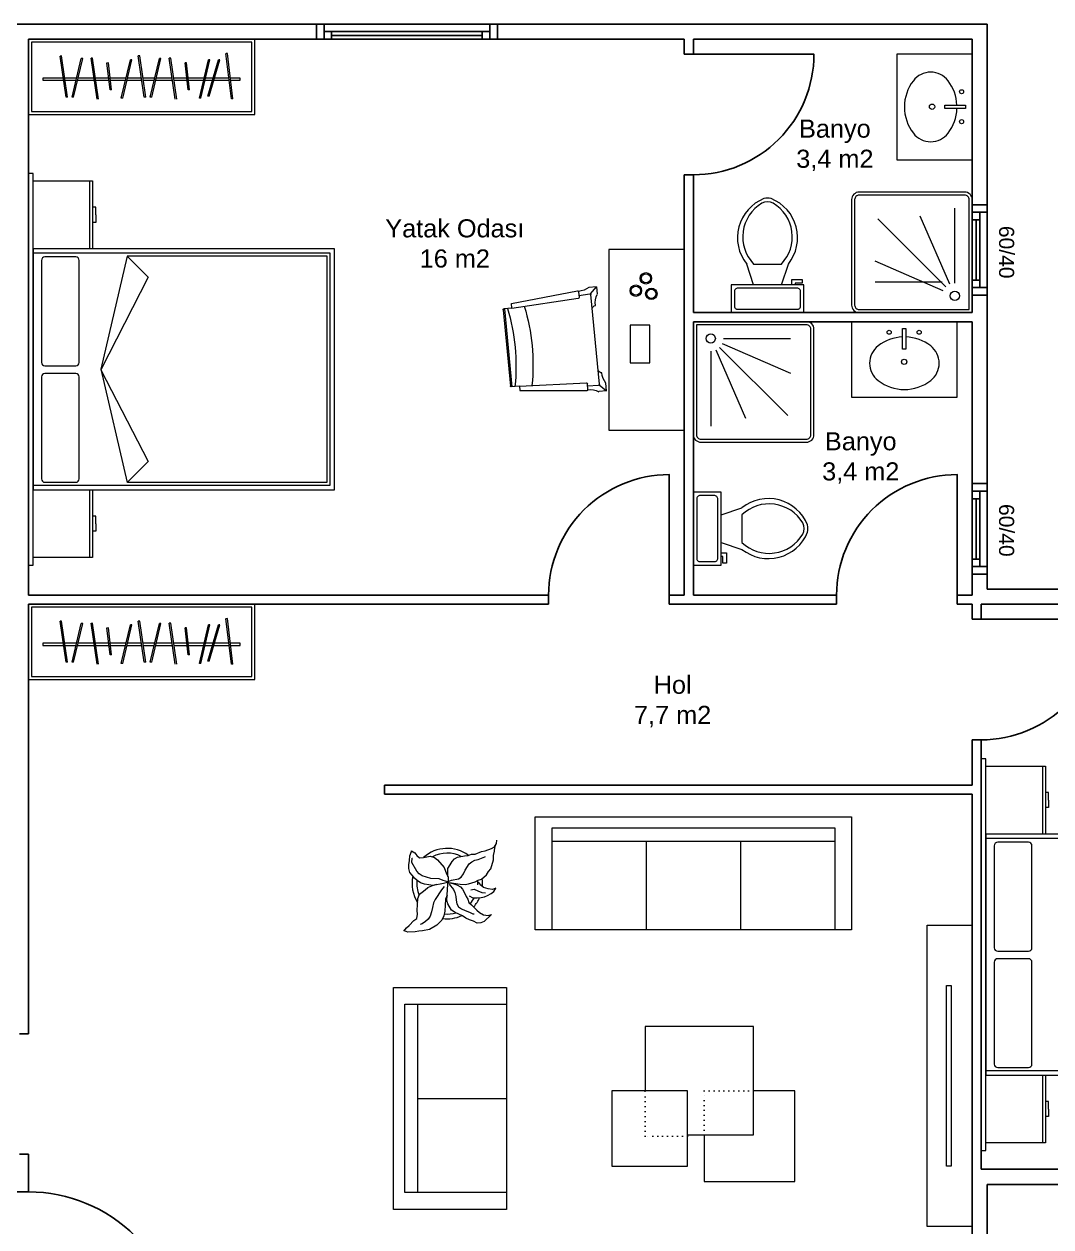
# Model space of a CAD drawing. Header units: inches. Extents: x 321 to 21697, y 7 to 6462.
# Drawn here: x 12072 to 12754, y 940 to 1738 of the extents above; entities that cross this region are included whole.
import ezdxf

# ---------------------------------------------------------------- set-up
doc = ezdxf.new("R2010")
doc.units = ezdxf.units.IN
doc.header["$MEASUREMENT"] = 0
doc.linetypes.add('DOT2', pattern=[3.175, 0, -3.175])
doc.layers.add('Kapı', color=154, linetype='Continuous', true_color=0x0c4697)
doc.layers.add('Pencere', color=141, linetype='Continuous')
doc.layers.add('tefris', color=8, linetype='Continuous', lineweight=5)
doc.styles.get("Standard").update_dxf_attribs({"font": 'arial.ttf'})

msp = doc.modelspace()

# ---------------------------------------------------------------- linework, layer by layer
at = {"lineweight": 25}
for p, q in [((12065.46, 1738.39), (12266.46, 1738.39)), ((12266.46, 1738.39), (12266.46, 1728.39)), ((12386.46, 1728.39), (12386.46, 1738.39)), ((12386.46, 1738.39), (12711.46, 1738.39)), ((12711.46, 1738.39), (12711.46, 1618.53)), ((12266.46, 1728.39), (12075.46, 1728.39)), ((12075.46, 1728.39), (12075.46, 1359.39)), ((12510.46, 1728.39), (12386.46, 1728.39)), ((12510.46, 1718.39), (12510.46, 1728.39)), ((12701.46, 1728.39), (12516.46, 1728.39)), ((12516.46, 1728.39), (12516.46, 1718.39)), ((12701.46, 1618.53), (12701.46, 1728.39)), ((12516.46, 1718.39), (12510.46, 1718.39)), ((12516.46, 1638.39), (12510.46, 1638.39)), ((12510.46, 1638.39), (12510.46, 1359.39)), ((12516.46, 1546.89), (12516.46, 1638.39)), ((12711.46, 1618.53), (12701.46, 1618.53)), ((12701.46, 1558.53), (12701.46, 1546.89)), ((12711.46, 1433.39), (12711.46, 1558.53)), ((12701.46, 1546.89), (12516.46, 1546.89)), ((12516.46, 1359.39), (12516.46, 1540.89)), ((12516.46, 1540.89), (12701.46, 1540.89)), ((12701.46, 1540.89), (12701.46, 1433.39)), ((12701.46, 1433.39), (12711.46, 1433.39)), ((12701.46, 1359.39), (12701.46, 1373.39)), ((12701.46, 1373.39), (12711.46, 1373.39)), ((12711.46, 1373.39), (12711.46, 1363.39)), ((12075.46, 1359.39), (12420.46, 1359.39)), ((12420.46, 1359.39), (12420.46, 1353.39)), ((12510.46, 1359.39), (12500.46, 1359.39)), ((12500.46, 1359.39), (12500.46, 1353.39)), ((12611.46, 1359.39), (12516.46, 1359.39)), ((12611.46, 1353.39), (12611.46, 1359.39)), ((12691.46, 1353.39), (12691.46, 1359.39)), ((12691.46, 1359.39), (12701.46, 1359.39)), ((12711.46, 1363.39), (13086.46, 1363.39)), ((12420.46, 1353.39), (12075.46, 1353.39)), ((12075.46, 1353.39), (12075.46, 1068.39)), ((12500.46, 1353.39), (12611.46, 1353.39)), ((12701.46, 1353.39), (12691.46, 1353.39)), ((12701.46, 1343.39), (12701.46, 1353.39)), ((13076.46, 1353.39), (12707.46, 1353.39)), ((12707.46, 1353.39), (12707.46, 1343.39)), ((12707.46, 1343.39), (12701.46, 1343.39)), ((12701.46, 1233.39), (12701.46, 1263.39)), ((12707.46, 1263.39), (12701.46, 1263.39)), ((12707.46, 978.39), (12707.46, 1263.39)), ((12311.46, 1227.39), (12311.46, 1233.39)), ((12311.46, 1233.39), (12701.46, 1233.39)), ((12701.46, 1227.39), (12311.46, 1227.39)), ((12701.46, 978.39), (12701.46, 1227.39)), ((12075.46, 1068.39), (12069.46, 1068.39)), ((12069.46, 988.39), (12075.46, 988.39)), ((12075.46, 988.39), (12075.46, 978.39)), ((12075.46, 978.39), (12075.46, 963.39)), ((12701.46, 853.39), (12701.46, 978.39)), ((12707.46, 978.39), (12791.96, 978.39)), ((12791.96, 968.39), (12711.46, 968.39)), ((12711.46, 968.39), (12711.46, 843.39)), ((12075.46, 963.39), (12065.46, 963.39))]:
    msp.add_line(p, q, dxfattribs=at)
at = {"layer": 'Kapı'}
for points in [[(12516.46, 1638.39, 0.414214), (12596.46, 1718.39), (12516.46, 1718.39)], [(12420.46, 1359.39, -0.414214), (12500.46, 1439.39), (12500.46, 1359.39)], [(12611.46, 1359.39, -0.414214), (12691.46, 1439.39), (12691.46, 1359.39)], [(12707.46, 1263.39, 0.414214), (12787.46, 1343.39), (12707.46, 1343.39)], [(12075.46, 863.39), (12175.46, 863.39, 0.414214), (12075.46, 963.39)]]:
    msp.add_lwpolyline(points, format="xyb", dxfattribs=at)
at = {"layer": 'Pencere'}
for p, q in [((12381.46, 1738.39), (12271.46, 1738.39)), ((12276.46, 1733.39), (12376.46, 1733.39)), ((12376.46, 1730.89), (12276.46, 1730.89)), ((12376.46, 1728.39), (12276.46, 1728.39)), ((12711.46, 1613.53), (12711.46, 1563.53)), ((12701.46, 1568.53), (12701.46, 1608.53)), ((12703.96, 1608.53), (12703.96, 1568.53)), ((12706.46, 1608.53), (12706.46, 1568.53)), ((12701.46, 1383.39), (12701.46, 1423.39)), ((12703.96, 1423.39), (12703.96, 1383.39)), ((12706.46, 1423.39), (12706.46, 1383.39)), ((12711.46, 1428.39), (12711.46, 1378.39))]:
    msp.add_line(p, q, dxfattribs=at)
for points in [[(12271.46, 1738.39), (12266.46, 1738.39), (12266.46, 1728.39), (12271.46, 1728.39), (12271.46, 1738.39)], [(12276.46, 1728.39), (12276.46, 1733.39), (12271.46, 1733.39), (12271.46, 1728.39), (12276.46, 1728.39)], [(12381.46, 1728.39), (12381.46, 1733.39), (12376.46, 1733.39), (12376.46, 1728.39), (12381.46, 1728.39)], [(12386.46, 1738.39), (12381.46, 1738.39), (12381.46, 1728.39), (12386.46, 1728.39), (12386.46, 1738.39)], [(12711.46, 1618.53), (12711.46, 1613.53), (12701.46, 1613.53), (12701.46, 1618.53), (12711.46, 1618.53)], [(12701.46, 1613.53), (12706.46, 1613.53), (12706.46, 1608.53), (12701.46, 1608.53), (12701.46, 1613.53)], [(12701.46, 1568.53), (12706.46, 1568.53), (12706.46, 1563.53), (12701.46, 1563.53), (12701.46, 1568.53)], [(12711.46, 1563.53), (12711.46, 1558.53), (12701.46, 1558.53), (12701.46, 1563.53), (12711.46, 1563.53)], [(12711.46, 1433.39), (12711.46, 1428.39), (12701.46, 1428.39), (12701.46, 1433.39), (12711.46, 1433.39)], [(12701.46, 1428.39), (12706.46, 1428.39), (12706.46, 1423.39), (12701.46, 1423.39), (12701.46, 1428.39)], [(12701.46, 1383.39), (12706.46, 1383.39), (12706.46, 1378.39), (12701.46, 1378.39), (12701.46, 1383.39)], [(12711.46, 1378.39), (12711.46, 1373.39), (12701.46, 1373.39), (12701.46, 1378.39), (12711.46, 1378.39)]]:
    msp.add_lwpolyline(points, dxfattribs=at)
at = {"layer": 'tefris', "lineweight": 0, "ltscale": 50}
for p, q in [((12097.37, 1717.21), (12096.47, 1717.08)), ((12149.15, 1717.21), (12148.23, 1717.21)), ((12207.32, 1718.9), (12206.42, 1718.79)), ((12111.34, 1715.53), (12110.42, 1715.53)), ((12117.94, 1715.83), (12117.04, 1715.7)), ((12128.38, 1712.61), (12127.47, 1712.5)), ((12143.88, 1714.76), (12142.96, 1714.76)), ((12163.12, 1715.53), (12162.2, 1715.53)), ((12169.72, 1715.83), (12168.8, 1715.83)), ((12180.16, 1712.61), (12179.23, 1712.61)), ((12195.66, 1714.76), (12194.74, 1714.76)), ((12202.26, 1714.61), (12201.34, 1714.61)), ((12130.53, 1694.82), (12129.61, 1694.82)), ((12182.3, 1694.82), (12181.4, 1694.71)), ((12101.36, 1689.91), (12100.44, 1689.91)), ((12105.36, 1689.91), (12104.43, 1689.91)), ((12137.9, 1689.15), (12136.97, 1689.15)), ((12153.14, 1689.91), (12152.22, 1689.91)), ((12157.13, 1689.91), (12156.21, 1689.91)), ((12189.67, 1689.15), (12188.75, 1689.15)), ((12195.35, 1690.53), (12194.43, 1690.53)), ((12211.01, 1688.69), (12210.09, 1688.69)), ((12097.37, 1342.21), (12096.47, 1342.08)), ((12149.15, 1342.21), (12148.23, 1342.21)), ((12207.32, 1343.9), (12206.42, 1343.79)), ((12111.34, 1340.53), (12110.42, 1340.53)), ((12117.94, 1340.83), (12117.04, 1340.7)), ((12128.38, 1337.61), (12127.47, 1337.5)), ((12143.88, 1339.76), (12142.96, 1339.76)), ((12163.12, 1340.53), (12162.2, 1340.53)), ((12169.72, 1340.83), (12168.8, 1340.83)), ((12180.16, 1337.61), (12179.23, 1337.61)), ((12195.66, 1339.76), (12194.74, 1339.76)), ((12202.26, 1339.61), (12201.34, 1339.61)), ((12130.53, 1319.82), (12129.61, 1319.82)), ((12182.3, 1319.82), (12181.4, 1319.71)), ((12101.36, 1314.91), (12100.44, 1314.91)), ((12105.36, 1314.91), (12104.43, 1314.91)), ((12137.9, 1314.15), (12136.97, 1314.15)), ((12153.14, 1314.91), (12152.22, 1314.91)), ((12157.13, 1314.91), (12156.21, 1314.91)), ((12189.67, 1314.15), (12188.75, 1314.15)), ((12195.35, 1315.53), (12194.43, 1315.53)), ((12211.01, 1313.69), (12210.09, 1313.69))]:
    msp.add_line(p, q, dxfattribs=at)
at = {"layer": 'tefris', "lineweight": 0}
for p, q in [((12100.44, 1689.91), (12096.47, 1717.08)), ((12101.36, 1689.91), (12097.37, 1717.21)), ((12152.22, 1689.91), (12148.23, 1717.21)), ((12153.14, 1689.91), (12149.15, 1717.21)), ((12210.09, 1688.69), (12206.4, 1718.9)), ((12211.01, 1688.69), (12207.32, 1718.9)), ((12104.43, 1689.91), (12110.42, 1715.53)), ((12105.36, 1689.91), (12111.34, 1715.53)), ((12121.01, 1688.53), (12117.02, 1715.83)), ((12121.93, 1688.53), (12117.94, 1715.83)), ((12129.61, 1694.82), (12127.46, 1712.61)), ((12130.53, 1694.82), (12128.38, 1712.61)), ((12136.97, 1689.15), (12142.96, 1714.76)), ((12137.9, 1689.15), (12143.88, 1714.76)), ((12156.21, 1689.91), (12162.2, 1715.53)), ((12157.13, 1689.91), (12163.12, 1715.53)), ((12172.79, 1688.53), (12168.8, 1715.83)), ((12173.71, 1688.53), (12169.72, 1715.83)), ((12181.38, 1694.82), (12179.23, 1712.61)), ((12182.3, 1694.82), (12180.16, 1712.61)), ((12188.75, 1689.15), (12194.74, 1714.76)), ((12189.67, 1689.15), (12195.66, 1714.76)), ((12194.43, 1690.53), (12201.34, 1714.61)), ((12195.35, 1690.53), (12202.26, 1714.61)), ((12100.44, 1314.91), (12096.47, 1342.08)), ((12101.36, 1314.91), (12097.37, 1342.21)), ((12152.22, 1314.91), (12148.23, 1342.21)), ((12153.14, 1314.91), (12149.15, 1342.21)), ((12210.09, 1313.69), (12206.4, 1343.9)), ((12211.01, 1313.69), (12207.32, 1343.9)), ((12104.43, 1314.91), (12110.42, 1340.53)), ((12105.36, 1314.91), (12111.34, 1340.53)), ((12121.01, 1313.53), (12117.02, 1340.83)), ((12121.93, 1313.53), (12117.94, 1340.83)), ((12129.61, 1319.82), (12127.46, 1337.61)), ((12130.53, 1319.82), (12128.38, 1337.61)), ((12136.97, 1314.15), (12142.96, 1339.76)), ((12137.9, 1314.15), (12143.88, 1339.76)), ((12156.21, 1314.91), (12162.2, 1340.53)), ((12157.13, 1314.91), (12163.12, 1340.53)), ((12172.79, 1313.53), (12168.8, 1340.83)), ((12173.71, 1313.53), (12169.72, 1340.83)), ((12181.38, 1319.82), (12179.23, 1337.61)), ((12182.3, 1319.82), (12180.16, 1337.61)), ((12188.75, 1314.15), (12194.74, 1339.76)), ((12189.67, 1314.15), (12195.66, 1339.76)), ((12194.43, 1315.53), (12201.34, 1339.61)), ((12195.35, 1315.53), (12202.26, 1339.61)), ((12353, 1156.86), (12353.65, 1167.59)), ((12353.65, 1167.59), (12353.6, 1168.42)), ((12353.92, 1168.61), (12356.79, 1168.12)), ((12356.79, 1168.12), (12359.52, 1167.12)), ((12359.52, 1167.12), (12361.94, 1165.94)), ((12361.94, 1165.94), (12363.38, 1164.2)), ((12363.38, 1164.2), (12364.69, 1161.94)), ((12364.69, 1161.94), (12365.69, 1159.5)), ((12365.69, 1159.5), (12366.81, 1157.57)), ((12366.81, 1157.57), (12367.61, 1155.45)), ((12353.49, 1154.56), (12353, 1156.86)), ((12355.92, 1150.37), (12353.49, 1154.56)), ((12358.52, 1148.86), (12355.92, 1150.37)), ((12367.61, 1155.45), (12369.38, 1153.89)), ((12369.38, 1153.89), (12371.34, 1152.01)), ((12371.34, 1152.01), (12372.78, 1150.27)), ((12372.78, 1150.27), (12374.55, 1148.71)), ((12363.35, 1146.5), (12358.52, 1148.86)), ((12365.44, 1145.13), (12363.35, 1146.5)), ((12367.85, 1143.95), (12365.44, 1145.13)), ((12370.58, 1142.95), (12367.85, 1143.95)), ((12372.99, 1141.77), (12370.58, 1142.95)), ((12375.49, 1141.93), (12372.99, 1141.77)), ((12374.55, 1148.71), (12377.15, 1147.21)), ((12377.6, 1142.73), (12375.49, 1141.93)), ((12377.15, 1147.21), (12380.34, 1146.91)), ((12380.34, 1146.91), (12382.65, 1147.39))]:
    msp.add_line(p, q, dxfattribs=at)
at = {"layer": 'tefris'}
for p, q in [((12119.96, 1611.79), (12119.96, 1616.79)), ((12084.07, 1581.55), (12084.07, 1513.82)), ((12106.8, 1583.82), (12086.33, 1583.82)), ((12109.07, 1513.82), (12109.07, 1581.55)), ((12140.95, 1584.29), (12123.36, 1509.41)), ((12140.95, 1584.29), (12154.86, 1570.38)), ((12273.46, 1584.29), (12140.95, 1584.29)), ((12273.46, 1434.29), (12273.46, 1584.29)), ((12556.43, 1565.32), (12551.82, 1579.14)), ((12556.43, 1579.14), (12574.86, 1579.14)), ((12574.86, 1565.32), (12579.46, 1579.14)), ((12154.86, 1570.38), (12123.47, 1508.98)), ((12581.77, 1568.77), (12588.68, 1568.77)), ((12581.77, 1565.32), (12581.77, 1568.77)), ((12588.68, 1566.47), (12584.07, 1566.47)), ((12584.07, 1566.47), (12584.07, 1565.32)), ((12588.68, 1568.77), (12588.68, 1566.47)), ((12543.76, 1560.71), (12543.76, 1551.5)), ((12086.33, 1511.55), (12106.8, 1511.55)), ((12123.36, 1509.41), (12140.95, 1434.27)), ((12123.47, 1508.98), (12154.86, 1448.17)), ((12084.07, 1504.29), (12084.07, 1436.55)), ((12106.8, 1506.55), (12086.33, 1506.55)), ((12109.07, 1436.55), (12109.07, 1504.29)), ((12154.86, 1448.17), (12140.98, 1434.29)), ((12086.33, 1434.29), (12106.8, 1434.29)), ((12140.98, 1434.29), (12273.46, 1434.29)), ((12530.28, 1425.46), (12521.06, 1425.46)), ((12534.88, 1412.79), (12548.71, 1417.4)), ((12119.96, 1406.79), (12119.96, 1411.79)), ((12548.71, 1412.79), (12548.71, 1394.36)), ((12534.88, 1394.36), (12548.71, 1389.76)), ((12534.88, 1387.45), (12538.34, 1387.45)), ((12536.04, 1385.15), (12534.88, 1385.15)), ((12536.04, 1380.54), (12536.04, 1385.15)), ((12538.34, 1387.45), (12538.34, 1380.54)), ((12538.34, 1380.54), (12536.04, 1380.54)), ((12751.96, 1223.39), (12751.96, 1228.39)), ((12716.07, 1193.16), (12716.07, 1125.43)), ((12738.8, 1195.43), (12718.33, 1195.43)), ((12741.07, 1125.43), (12741.07, 1193.16)), ((12377.6, 1142.73), (12382.65, 1147.39)), ((12718.33, 1123.16), (12738.8, 1123.16)), ((12738.8, 1118.16), (12718.33, 1118.16)), ((12716.07, 1115.89), (12716.07, 1048.16)), ((12741.07, 1048.16), (12741.07, 1115.89)), ((12317.46, 951.64), (12317.46, 1099.14)), ((12317.46, 1099.14), (12392.46, 1099.14)), ((12392.46, 1099.14), (12392.46, 1087.89)), ((12324.96, 1087.89), (12392.46, 1087.89)), ((12324.96, 962.89), (12324.96, 1087.89)), ((12333.71, 1087.89), (12392.46, 1087.89)), ((12333.71, 962.89), (12333.71, 1087.89)), ((12392.46, 1087.89), (12392.46, 951.64)), ((12718.33, 1045.89), (12738.8, 1045.89)), ((12333.71, 1025.39), (12392.46, 1025.39)), ((12751.96, 1018.39), (12751.96, 1023.39)), ((12392.46, 962.89), (12324.96, 962.89)), ((12392.46, 951.64), (12317.46, 951.64))]:
    msp.add_line(p, q, dxfattribs=at)
at = {"layer": 'tefris', "extrusion": (0, 0, -1)}
for p, q in [((12395.82, 1552.92), (12439.57, 1561.31)), ((12395.82, 1552.92), (12439.57, 1561.31)), ((12440.28, 1560.78), (12440.64, 1557.03)), ((12440.28, 1560.78), (12440.64, 1557.03)), ((12440.51, 1558.31), (12447.82, 1559.38)), ((12440.51, 1558.31), (12447.82, 1559.38)), ((12452.26, 1564.1), (12447.2, 1563.61)), ((12452.26, 1564.1), (12447.2, 1563.61)), ((12448.27, 1559.26), (12452.26, 1564.1)), ((12448.27, 1559.26), (12452.26, 1564.1)), ((12454.2, 1499.38), (12448.5, 1558.84)), ((12454.2, 1499.38), (12448.5, 1558.84)), ((12452.26, 1564.1), (12452.74, 1559.04)), ((12452.26, 1564.1), (12452.74, 1559.04)), ((12390.2, 1548.77), (12395.04, 1498.2)), ((12390.2, 1548.77), (12395.04, 1498.2)), ((12396.11, 1549.94), (12390.74, 1549.42)), ((12396.11, 1549.94), (12390.74, 1549.42)), ((12391.13, 1549.46), (12396.09, 1497.7)), ((12391.13, 1549.46), (12396.09, 1497.7)), ((12396.11, 1549.94), (12395.82, 1552.92)), ((12396.11, 1549.94), (12395.82, 1552.92)), ((12396.11, 1549.94), (12440.13, 1556.38)), ((12396.11, 1549.94), (12440.13, 1556.38)), ((12401.07, 1498.17), (12395.69, 1497.66)), ((12401.07, 1498.17), (12395.69, 1497.66)), ((12401.07, 1498.17), (12445.51, 1500.21)), ((12401.07, 1498.17), (12445.51, 1500.21)), ((12401.07, 1498.17), (12401.36, 1495.19)), ((12401.07, 1498.17), (12401.36, 1495.19)), ((12401.36, 1495.19), (12445.9, 1495.26)), ((12401.36, 1495.19), (12445.9, 1495.26)), ((12446.49, 1495.91), (12446.13, 1499.67)), ((12446.49, 1495.91), (12446.13, 1499.67)), ((12446.26, 1498.38), (12453.63, 1498.72)), ((12446.26, 1498.38), (12453.63, 1498.72)), ((12458.89, 1494.93), (12453.82, 1494.45)), ((12458.89, 1494.93), (12453.82, 1494.45)), ((12454.05, 1498.92), (12458.89, 1494.93)), ((12454.05, 1498.92), (12458.89, 1494.93)), ((12458.89, 1494.93), (12458.4, 1499.99)), ((12458.89, 1494.93), (12458.4, 1499.99))]:
    msp.add_line(p, q, dxfattribs=at)
at = {"layer": 'tefris', "linetype": 'Continuous'}
for p, q in [((12422.71, 1204.89), (12610.21, 1204.89)), ((12422.71, 1137.39), (12422.71, 1204.89)), ((12610.21, 1204.89), (12610.21, 1137.39)), ((12422.71, 1196.14), (12610.21, 1196.14)), ((12485.21, 1196.14), (12485.21, 1137.39)), ((12547.71, 1196.14), (12547.71, 1137.39))]:
    msp.add_line(p, q, dxfattribs=at)
at = {"layer": 'tefris'}
for points in [[(12075.46, 1678.39), (12225.46, 1678.39), (12225.46, 1728.39), (12075.46, 1728.39)], [(12077.46, 1680.39), (12223.46, 1680.39), (12223.46, 1726.39), (12077.46, 1726.39)], [(12701.46, 1648.39), (12701.46, 1718.39), (12651.46, 1718.39), (12651.46, 1648.39)], [(12697.01, 1682.37), (12683.29, 1682.37), (12683.29, 1684.64), (12697.01, 1684.64)], [(12078.46, 1379.29), (12078.46, 1639.29), (12075.46, 1639.29), (12075.46, 1379.29)], [(12278.46, 1429.29), (12278.46, 1589.29), (12078.46, 1589.29), (12078.46, 1429.29)], [(12510.46, 1468.89), (12510.46, 1588.89), (12460.46, 1588.89), (12460.46, 1468.89)], [(12541.46, 1565.32), (12541.46, 1546.89), (12589.83, 1546.89), (12589.83, 1565.32)], [(12691.46, 1540.89), (12621.46, 1540.89), (12621.46, 1490.89), (12691.46, 1490.89)], [(12487.48, 1513.59), (12487.48, 1538.59), (12474.48, 1538.59), (12474.48, 1513.59)], [(12657.48, 1536.45), (12657.48, 1522.72), (12655.21, 1522.72), (12655.21, 1536.45)], [(12534.88, 1427.76), (12516.46, 1427.76), (12516.46, 1379.39), (12534.88, 1379.39)], [(12075.46, 1303.39), (12225.46, 1303.39), (12225.46, 1353.39), (12075.46, 1353.39)], [(12077.46, 1305.39), (12223.46, 1305.39), (12223.46, 1351.39), (12077.46, 1351.39)], [(12710.46, 990.89), (12710.46, 1250.89), (12707.46, 1250.89), (12707.46, 990.89)], [(12910.46, 1040.89), (12910.46, 1200.89), (12710.46, 1200.89), (12710.46, 1040.89)], [(12684.46, 980.39), (12684.46, 1100.39), (12687.46, 1100.39), (12687.46, 980.39)], [(12462.46, 980.39), (12512.46, 980.39), (12512.46, 1030.39), (12462.46, 1030.39)]]:
    msp.add_lwpolyline(points, close=True, dxfattribs=at)
at = {"layer": 'tefris', "lineweight": 0}
for points in [[(12098.59, 1702.57), (12084.92, 1702.57), (12084.92, 1701.05), (12098.82, 1701.05)], [(12107.39, 1702.57), (12099.51, 1702.57)], [(12099.74, 1701.05), (12107.04, 1701.05)], [(12107.96, 1701.05), (12119.18, 1701.05)], [(12118.96, 1702.57), (12108.31, 1702.57)], [(12128.67, 1702.57), (12119.88, 1702.57)], [(12120.1, 1701.05), (12128.85, 1701.05)], [(12140.11, 1702.57), (12129.59, 1702.57)], [(12129.78, 1701.05), (12139.76, 1701.05)], [(12140.68, 1701.05), (12150.59, 1701.05)], [(12150.37, 1702.57), (12141.03, 1702.57)], [(12159.17, 1702.57), (12151.29, 1702.57)], [(12151.51, 1701.05), (12158.81, 1701.05)], [(12159.73, 1701.05), (12170.96, 1701.05)], [(12170.74, 1702.57), (12160.09, 1702.57)], [(12180.45, 1702.57), (12171.66, 1702.57)], [(12171.88, 1701.05), (12180.63, 1701.05)], [(12191.89, 1702.57), (12181.37, 1702.57)], [(12181.55, 1701.05), (12191.53, 1701.05)], [(12192.45, 1701.05), (12197.45, 1701.05)], [(12197.88, 1702.57), (12192.81, 1702.57)], [(12198.37, 1701.05), (12208.58, 1701.05)], [(12208.39, 1702.57), (12198.81, 1702.57)], [(12209.5, 1701.05), (12215.75, 1701.05), (12215.75, 1702.57), (12209.31, 1702.57)], [(12098.59, 1327.57), (12084.92, 1327.57), (12084.92, 1326.05), (12098.82, 1326.05)], [(12107.39, 1327.57), (12099.51, 1327.57)], [(12099.74, 1326.05), (12107.04, 1326.05)], [(12107.96, 1326.05), (12119.18, 1326.05)], [(12118.96, 1327.57), (12108.31, 1327.57)], [(12128.67, 1327.57), (12119.88, 1327.57)], [(12120.1, 1326.05), (12128.85, 1326.05)], [(12140.11, 1327.57), (12129.59, 1327.57)], [(12129.78, 1326.05), (12139.76, 1326.05)], [(12140.68, 1326.05), (12150.59, 1326.05)], [(12150.37, 1327.57), (12141.03, 1327.57)], [(12159.17, 1327.57), (12151.29, 1327.57)], [(12151.51, 1326.05), (12158.81, 1326.05)], [(12159.73, 1326.05), (12170.96, 1326.05)], [(12170.74, 1327.57), (12160.09, 1327.57)], [(12180.45, 1327.57), (12171.66, 1327.57)], [(12171.88, 1326.05), (12180.63, 1326.05)], [(12191.89, 1327.57), (12181.37, 1327.57)], [(12181.55, 1326.05), (12191.53, 1326.05)], [(12192.45, 1326.05), (12197.45, 1326.05)], [(12197.88, 1327.57), (12192.81, 1327.57)], [(12198.37, 1326.05), (12208.58, 1326.05)], [(12208.39, 1327.57), (12198.81, 1327.57)], [(12209.5, 1326.05), (12215.75, 1326.05), (12215.75, 1327.57), (12209.31, 1327.57)], [(12353.41, 1168.74), (12350.79, 1168.07), (12343.87, 1166.63), (12338.13, 1167.6), (12335.4, 1168.6), (12333.31, 1169.97), (12331.54, 1171.53), (12329.91, 1173.59), (12328.46, 1175.34), (12327.79, 1177.97), (12327.63, 1180.46), (12328.12, 1183.33), (12328.41, 1186.52), (12329.41, 1189.25), (12329.54, 1189.76)], [(12329.54, 1189.76), (12331.63, 1188.39), (12333.08, 1186.65), (12334.85, 1185.09), (12337.34, 1185.25), (12341.95, 1186.21), (12344.68, 1185.21), (12346.77, 1183.84), (12351.11, 1178.61), (12352.72, 1174.37), (12353.84, 1172.44), (12353.87, 1169.44), (12353.79, 1168.1)], [(12353.66, 1172.76), (12353.5, 1175.26), (12353.66, 1177.94), (12355.16, 1180.54), (12356.53, 1182.63), (12358.09, 1184.4), (12360.02, 1185.52), (12364.63, 1186.48), (12367.12, 1186.64), (12369.24, 1187.44), (12371.73, 1187.6), (12375.97, 1189.2), (12378.27, 1189.68), (12382.51, 1191.29), (12384.44, 1192.41), (12385.81, 1194.5), (12386.16, 1196.86)], [(12353.6, 1168.42), (12356.09, 1168.58), (12361.83, 1167.6), (12365.02, 1167.31), (12367.33, 1167.79), (12369.44, 1168.59), (12371.75, 1169.07), (12373.68, 1170.19), (12375.8, 1170.99), (12379.28, 1173.89), (12380.65, 1175.98), (12382.21, 1177.74), (12383.82, 1183.86), (12383.98, 1186.54), (12384.47, 1189.41), (12384.6, 1189.92)], [(12384.6, 1189.92), (12385.08, 1192.78), (12385.22, 1193.29)], [(12353.55, 1169.25), (12350.49, 1170.06), (12347.76, 1171.05), (12342.4, 1171.38), (12339.34, 1172.19), (12336.61, 1173.18), (12334.52, 1174.55), (12333.07, 1176.3), (12329.7, 1182.09), (12329.86, 1184.78), (12330.18, 1184.96)], [(12353.87, 1169.44), (12355.99, 1170.24), (12360.6, 1171.2), (12362.53, 1172.32), (12363.9, 1174.41), (12365.08, 1176.83), (12367.82, 1181.01), (12369.56, 1182.45), (12371.49, 1183.58), (12373.79, 1184.06), (12378.03, 1185.66), (12378.67, 1186.03)], [(12324.44, 1136.35), (12326.13, 1138.63), (12327.88, 1140.08), (12330.99, 1143.61), (12332.92, 1144.74), (12333.4, 1147.61), (12333.24, 1150.1), (12333.73, 1158.14), (12334.72, 1160.88), (12336.47, 1162.32), (12338.53, 1163.96), (12340.28, 1165.4), (12342.39, 1166.21), (12344.83, 1167.2), (12346.31, 1167.62)], [(12351.08, 1166.09), (12349.39, 1163.81), (12345.28, 1157.54), (12344.1, 1155.13), (12343.3, 1152.07), (12342.81, 1149.2), (12341.82, 1146.47), (12340.45, 1144.38), (12338.71, 1142.93), (12336.64, 1141.3), (12335.17, 1140.87)], [(12354.48, 1167.64), (12357.38, 1164.15), (12358.18, 1162.03), (12358.85, 1159.4), (12359.01, 1156.91), (12359.49, 1154.6), (12360.62, 1152.67), (12362.71, 1151.3), (12365.12, 1150.12), (12367.85, 1149.12), (12370.26, 1147.94), (12371.09, 1147.99)], [(12367.67, 1159.79), (12370.08, 1158.61), (12373.08, 1158.64), (12375.58, 1158.79), (12377.88, 1159.27), (12380, 1160.08), (12382.25, 1161.39), (12384, 1162.83), (12385.36, 1164.92), (12383.25, 1164.12), (12380.38, 1164.61), (12377.32, 1165.42), (12375.55, 1166.97), (12374.11, 1168.72), (12373.92, 1169.04)], [(12353.11, 1160.37), (12352.12, 1157.64), (12351.63, 1149.6), (12350.83, 1146.54), (12349.51, 1143.62), (12346.21, 1140.41), (12341.39, 1137.6), (12336.78, 1136.64), (12334.28, 1136.48), (12331.98, 1136), (12326.99, 1135.68), (12324.77, 1136.54)], [(12368.74, 1163.87), (12371.05, 1164.35), (12373.46, 1163.17), (12376.19, 1162.17), (12378.55, 1161.82)]]:
    msp.add_lwpolyline(points, dxfattribs=at)
at = {"layer": 'tefris'}
for points in [[(12691.3, 1684.61, 0.154394), (12685.41, 1700.82, 0.232963), (12673.89, 1706.49, 0.232963), (12662.38, 1700.82, 0.165299), (12656.46, 1683.39, 0.165299), (12662.38, 1665.96, 0.232963), (12673.89, 1660.29, 0.232963), (12685.41, 1665.96, 0.155826), (12691.31, 1682.34)], [(12655.24, 1530.74, 0.154394), (12639.03, 1524.84, 0.232963), (12633.36, 1513.33, 0.232963), (12639.03, 1501.82, 0.165299), (12656.46, 1495.89, 0.165299), (12673.89, 1501.82, 0.232963), (12679.56, 1513.33, 0.232963), (12673.89, 1524.84, 0.155826), (12657.51, 1530.75)]]:
    msp.add_lwpolyline(points, format="xyb", dxfattribs=at)
for points in [[(12078.46, 1589.29), (12078.46, 1634.29), (12115.96, 1634.29), (12115.96, 1589.29), (12078.46, 1589.29)], [(12115.96, 1634.29), (12117.96, 1634.29), (12117.96, 1589.29), (12115.96, 1589.29)], [(12119.96, 1616.79), (12117.96, 1616.79)], [(12689.91, 1566.37), (12689.91, 1616.23)], [(12119.96, 1611.79), (12119.96, 1606.79), (12117.96, 1606.79)], [(12684.02, 1563.93), (12638.77, 1609.17)], [(12686.59, 1565.68), (12666.94, 1610.86)], [(12078.46, 1429.29), (12278.46, 1429.29), (12278.46, 1589.29), (12078.46, 1589.29)], [(12078.46, 1432.29), (12275.46, 1432.29), (12275.46, 1586.29), (12078.46, 1586.29)], [(12682.27, 1561.36), (12637.09, 1581.01)], [(12681.58, 1567.17), (12637.03, 1567.17)], [(12585.22, 1563.02), (12546.06, 1563.02)], [(12587.53, 1551.5), (12587.53, 1560.71)], [(12546.06, 1549.2), (12585.22, 1549.2)], [(12535.65, 1526.42), (12580.83, 1506.78)], [(12536.34, 1529.75), (12580.88, 1529.75)], [(12528.01, 1521.41), (12528.01, 1471.56)], [(12531.33, 1522.1), (12550.98, 1476.93)], [(12533.9, 1523.85), (12579.14, 1478.61)], [(12078.46, 1384.29), (12078.46, 1429.29), (12115.96, 1429.29), (12115.96, 1384.29), (12078.46, 1384.29)], [(12115.96, 1429.29), (12117.96, 1429.29), (12117.96, 1384.29), (12115.96, 1384.29)], [(12518.76, 1423.16), (12518.76, 1384)], [(12532.58, 1384), (12532.58, 1423.16)], [(12119.96, 1411.79), (12117.96, 1411.79)], [(12119.96, 1406.79), (12119.96, 1401.79), (12117.96, 1401.79)], [(12521.06, 1381.7), (12530.28, 1381.7)], [(12710.46, 1200.89), (12710.46, 1245.89), (12747.96, 1245.89), (12747.96, 1200.89), (12710.46, 1200.89)], [(12747.96, 1245.89), (12749.96, 1245.89), (12749.96, 1200.89), (12747.96, 1200.89)], [(12751.96, 1228.39), (12749.96, 1228.39)], [(12751.96, 1223.39), (12751.96, 1218.39), (12749.96, 1218.39)], [(12710.46, 1040.89), (12910.46, 1040.89), (12910.46, 1200.89), (12710.46, 1200.89)], [(12710.46, 1043.89), (12907.46, 1043.89), (12907.46, 1197.89), (12710.46, 1197.89)], [(12671.46, 1140.39), (12701.46, 1140.39), (12701.46, 940.39), (12671.46, 940.39), (12671.46, 1140.39)], [(12512.46, 1001.16), (12556.45, 1001.16), (12556.45, 1073.16), (12484.45, 1073.16), (12484.45, 1030.39)], [(12710.46, 995.89), (12710.46, 1040.89), (12747.96, 1040.89), (12747.96, 995.89), (12710.46, 995.89)], [(12747.96, 1040.89), (12749.96, 1040.89), (12749.96, 995.89), (12747.96, 995.89)], [(12523.66, 1001.16), (12523.66, 970.39), (12583.66, 970.39), (12583.66, 1030.39), (12556.45, 1030.39)], [(12751.96, 1023.39), (12749.96, 1023.39)], [(12751.96, 1018.39), (12751.96, 1013.39), (12749.96, 1013.39)]]:
    msp.add_lwpolyline(points, dxfattribs=at)
for points in [[(12621.46, 1621.89), (12621.46, 1551.89, 0.414214), (12626.46, 1546.89), (12701.46, 1546.89), (12701.46, 1621.89, 0.414214), (12696.46, 1626.89), (12626.46, 1626.89, 0.414214)], [(12623.46, 1621.89), (12623.46, 1551.89, 0.414214), (12626.46, 1548.89), (12699.46, 1548.89), (12699.46, 1621.89, 0.414214), (12696.46, 1624.89), (12626.46, 1624.89, 0.414214)], [(12596.46, 1465.89), (12596.46, 1535.89, 0.414214), (12591.46, 1540.89), (12516.46, 1540.89), (12516.46, 1465.89, 0.414214), (12521.46, 1460.89), (12591.46, 1460.89, 0.414214)], [(12594.46, 1465.89), (12594.46, 1535.89, 0.414214), (12591.46, 1538.89), (12518.46, 1538.89), (12518.46, 1465.89, 0.414214), (12521.46, 1462.89), (12591.46, 1462.89, 0.414214)]]:
    msp.add_lwpolyline(points, format="xyb", close=True, dxfattribs=at)
at = {"layer": 'tefris', "linetype": 'Continuous'}
msp.add_lwpolyline([(12411.46, 1137.39), (12411.46, 1212.39), (12621.46, 1212.39), (12621.46, 1137.39)], close=True, dxfattribs=at)
at = {"layer": 'tefris', "linetype": 'DOT2'}
for points in [[(12512.46, 1000.39), (12484.45, 1000.39), (12484.45, 1030.39)], [(12523.66, 1001.16), (12523.66, 1030.39), (12556.45, 1030.39)]]:
    msp.add_lwpolyline(points, dxfattribs=at)
at = {"layer": 'tefris'}
for centre, radius in [((12694.4, 1693.48), 1.35), ((12674.79, 1683.55), 1.77), ((12694.4, 1673.62), 1.35), ((12484.97, 1569.62), 3.8), ((12484.97, 1569.62), 3.04), ((12478.27, 1561.49), 3.8), ((12478.27, 1561.49), 3.04), ((12488.61, 1559.34), 3.8), ((12488.61, 1559.34), 3.04), ((12689.91, 1558.04), 3.03), ((12528.01, 1529.75), 3.03), ((12646.37, 1533.84), 1.35), ((12666.23, 1533.84), 1.35), ((12656.3, 1514.22), 1.77)]:
    msp.add_circle(centre, radius, dxfattribs=at)
for centre, radius, start, end in [((12573.75, 1596.6), 28.03, 112.02847, 218.53074), ((12565.64, 1613.69), 9.21, 74.86056, 105.13951), ((12557.54, 1596.6), 28.03, 321.46914, 67.97147), ((12575.32, 1597.15), 26.1, 121.05304, 223.63213), ((12565.64, 1611.1), 9.21, 65.73186, 114.26821), ((12555.97, 1597.15), 26.1, 316.36776, 58.94686), ((12086.33, 1581.55), 2.27, 90, 180), ((12106.8, 1581.55), 2.27, 0, 90), ((12545.78, 1561), 2.04, 81.86994, 188.13014), ((12585.51, 1561), 2.04, 351.86993, 98.13014), ((12545.78, 1551.21), 2.04, 171.86994, 278.13014), ((12585.51, 1551.21), 2.04, 261.86994, 8.13014), ((12086.33, 1513.82), 2.27, 180, 270), ((12106.8, 1513.82), 2.27, 270, 0), ((12086.33, 1504.29), 2.27, 90, 180), ((12106.8, 1504.29), 2.27, 0, 90), ((12086.33, 1436.55), 2.27, 180, 270), ((12106.8, 1436.55), 2.27, 270, 0), ((12520.78, 1423.44), 2.04, 81.86994, 188.13014), ((12530.57, 1423.44), 2.04, 351.86994, 98.13014), ((12566.17, 1395.47), 28.03, 22.02847, 128.53074), ((12566.71, 1393.9), 26.1, 31.05304, 133.63213), ((12580.67, 1403.58), 9.21, 335.73186, 24.26821), ((12583.26, 1403.58), 9.21, 344.86056, 15.13951), ((12566.17, 1411.68), 28.03, 231.46914, 337.97147), ((12566.71, 1413.25), 26.1, 226.36776, 328.94686), ((12520.78, 1383.71), 2.04, 171.86994, 278.13014), ((12530.57, 1383.71), 2.04, 261.86993, 8.13014), ((12718.33, 1193.16), 2.27, 90, 180), ((12738.8, 1193.16), 2.27, 0, 90), ((12718.33, 1125.43), 2.27, 180, 270), ((12718.33, 1115.89), 2.27, 90, 180), ((12738.8, 1125.43), 2.27, 270, 0), ((12738.8, 1115.89), 2.27, 0, 90), ((12718.33, 1048.16), 2.27, 180, 270), ((12738.8, 1048.16), 2.27, 270, 0)]:
    msp.add_arc(centre, radius, start, end, dxfattribs=at)
at = {"layer": 'tefris', "extrusion": (0, 0, -1)}
for centre, radius, start, end in [((-12439.68, 1560.72), 0.6, 79.1415, 174.52674), ((-12439.68, 1560.72), 0.6, 79.1415, 174.52674), ((-12440.04, 1556.97), 0.6, 174.52674, 261.67442), ((-12440.04, 1556.97), 0.6, 174.52674, 261.67442), ((-12438.79, 1575.11), 14.24, 233.8098, 264.04926), ((-12438.79, 1575.11), 14.24, 233.8098, 264.04926), ((-12447.9, 1558.79), 0.6, 81.67442, 174.52674), ((-12447.9, 1558.79), 0.6, 81.67442, 174.52674), ((-12465.63, 1552.96), 14.24, 355.00423, 25.24368), ((-12465.63, 1552.96), 14.24, 355.00423, 25.24368), ((-12390.79, 1548.82), 0.6, 354.52674, 84.52674), ((-12390.79, 1548.82), 0.6, 354.52674, 84.52674), ((-12265.66, 1511.32), 133.11, 163.26272, 185.79076), ((-12265.66, 1511.32), 133.11, 163.26272, 185.79076), ((-12276.95, 1512.4), 133.11, 163.08191, 185.97157), ((-12276.95, 1512.4), 133.11, 163.08191, 185.97157), ((-12452.12, 1548.9), 2.91, 18.7347, 76.49425), ((-12452.12, 1548.9), 2.91, 18.7347, 76.49425), ((-12455.86, 1509.83), 2.91, 272.55924, 330.31879), ((-12455.86, 1509.83), 2.91, 272.55924, 330.31879), ((-12469.9, 1508.4), 14.24, 323.8098, 354.04926), ((-12469.9, 1508.4), 14.24, 323.8098, 354.04926), ((-12395.64, 1498.26), 0.6, 264.52674, 354.52674), ((-12395.64, 1498.26), 0.6, 264.52674, 354.52674), ((-12445.54, 1499.61), 0.6, 87.37906, 174.52674), ((-12445.54, 1499.61), 0.6, 87.37906, 174.52674), ((-12445.9, 1495.86), 0.6, 174.52674, 269.91199), ((-12445.9, 1495.86), 0.6, 174.52674, 269.91199), ((-12447.75, 1481.56), 14.24, 85.00423, 115.24368), ((-12447.75, 1481.56), 14.24, 85.00423, 115.24368), ((-12453.6, 1499.32), 0.6, 174.52674, 267.37906), ((-12453.6, 1499.32), 0.6, 174.52674, 267.37906)]:
    msp.add_arc(centre, radius, start, end, dxfattribs=at)
at = {"layer": 'tefris', "lineweight": 0}
for radius, start, end in [(23.37, 53.10288, 132.31983), (20.26, 62.87651, 119.14165), (23.37, 167.70784, 212.69856), (20.26, 173.87418, 202.41195), (20.26, 357.58459, 5.73462), (23.37, 355.36543, 8.49812), (20.26, 319.62151, 332.4208), (23.37, 318.7396, 336.65659), (23.37, 262.20204, 294.4286), (20.26, 264.17808, 286.72616)]:
    msp.add_arc((12353.23, 1168), radius, start, end, dxfattribs=at)

# ---------------------------------------------------------------- texts
at = {"char_height": 12, "attachment_point": 1}
for s, width, insert in [('\\pxqc;Banyo\\P3,4 m2', 59.8715, (12580.39, 1675.01)), ('\\pxqc;Yatak Odası\\P16 m2', 160.8445, (12277.77, 1608.83)), ('\\pxqc;Banyo\\P3,4 m2', 62.4708, (12596.27, 1467.54)), ('\\pxqc;Hol\\P7,7 m2', 160.8445, (12422.29, 1305.96))]:
    msp.add_mtext_dynamic_manual_height_columns(s, width=width, gutter_width=12.5, heights=[0], dxfattribs=dict(at, insert=insert))
at = {"char_height": 10, "attachment_point": 1, "rotation": 270}
for insert in [(12729.25, 1667.42), (12729.25, 1482.84)]:
    msp.add_mtext_dynamic_manual_height_columns('\\pxqc;60/40', width=160.8445, gutter_width=12.5, heights=[0], dxfattribs=dict(at, insert=insert))

doc.saveas('drawing.dxf')
